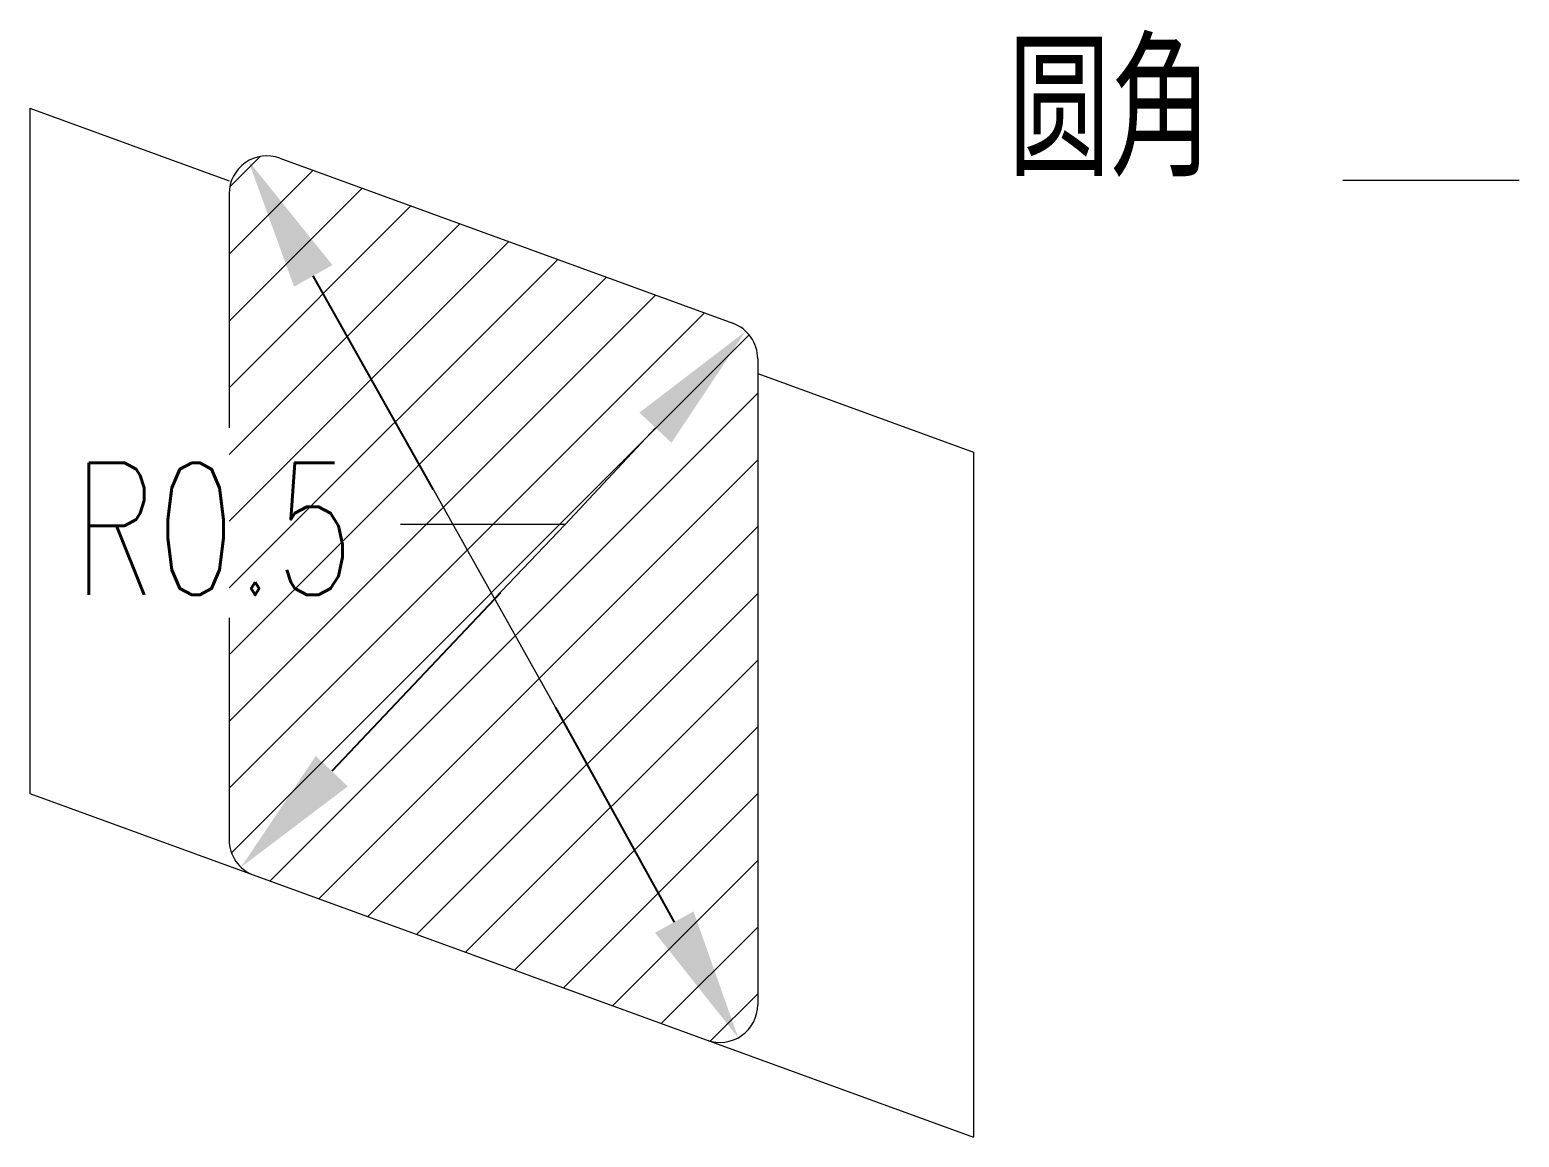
# Model space of a CAD drawing. Header units: inches. Extents: x -25 to 395, y -12 to 285.
# Drawn here: x 206.66 to 246.11, y 57.37 to 86.7 of the extents above; entities that cross this region are included whole.
import ezdxf

# ---------------------------------------------------------------- set-up
doc = ezdxf.new("R2010")
doc.units = ezdxf.units.IN
doc.header["$MEASUREMENT"] = 0
for name, color, linetype, lineweight in [('1轮廓实线层', 7, 'Continuous', 0), ('5剖面线层', 2, 'Continuous', 0), ('6文字层', 3, 'Continuous', 0), ('7标注层', 4, 'Continuous', 0), ('8符号标注层', 4, 'Continuous', 0)]:
    doc.layers.add(name, color=color, linetype=linetype, lineweight=lineweight)
doc.styles.add('HCTC', font='ROMANS.SHX', dxfattribs={"width": 0.7, "bigfont": 'INTECAD.SHX'})
doc.dimstyles.new('HCTC 0.5', dxfattribs={"dimtxt": 3.5, "dimasz": 3.5, "dimexe": 1.25, "dimexo": 0, "dimgap": 1.5, "dimtad": 1, "dimdec": 4, "dimlfac": 0.5, "dimdsep": 46, "dimtxsty": 'HCTC', "dimcen": 2.5, "dimclrd": 4, "dimclrt": 3, "dimadec": 0, "dimazin": 2, "dimtp": 0.1, "dimtm": 0.1, "dimtfac": 0.71, "dimtdec": 4, "dimtofl": 0, "dimtmove": 0, "dimatfit": 3, "dimfxl": 0, "dimarcsym": 0})

# ---------------------------------------------------------------- blocks, each defined once
blk = doc.blocks.new('*D3')
at = {"layer": '7标注层', "color": 4, "lineweight": -2}
blk.add_line((219.123, 71.788), (214.656, 67.066), dxfattribs=at)
at = {"layer": '7标注层', "color": 4}
blk.add_solid([(214.232, 67.467), (215.08, 66.665), (212.251, 64.524)], dxfattribs=at)
blk = doc.blocks.new('*D4')
at = {"layer": '7标注层', "color": 4, "lineweight": -2}
blk.add_line((220.58, 68.758), (223.727, 63.07), dxfattribs=at)
at = {"layer": '7标注层', "color": 4}
blk.add_solid([(223.217, 62.788), (224.238, 63.353), (225.422, 60.008)], dxfattribs=at)
blk = doc.blocks.new('*D5')
at = {"layer": '7标注层', "color": 4, "lineweight": -2}
blk.add_line((217.354, 74.522), (214.165, 80.185), dxfattribs=at)
at = {"layer": '7标注层', "color": 4}
blk.add_solid([(214.673, 80.472), (213.656, 79.899), (212.447, 83.235)], dxfattribs=at)
blk = doc.blocks.new('动叶12.5-56.7')
at = {"layer": '6文字层', "style": 'HCTC', "width": 0.7}
for tag, p in [('A', (95.812, 262.351)), ('RLE2', (194.233, 234.256)), ('RLE1', (228.745, 233.717)), ('AB1', (75.803, 226.239)), ('ALA', (101.091, 225.81)), ('AB', (121.971, 225.81)), ('RLE3', (228.879, 211.404)), ('RLE4', (194.002, 210.894)), ('AG0', (97.07, 201.439)), ('AB0', (121.126, 200.369)), ('DQ', (336.342, 187.944)), ('CF', (286.023, 155.943)), ('AM', (307.733, 144.756)), ('B', (134.167, 120.41)), ('RG0', (207.838, 78.704)), ('叶型号', (18.106, 52.531)), ('叶根轮槽图号', (23.697, 46.251)), ('ZA', (34.222, 20.661)), ('ZA1', (58.18, 20.661)), ('ZH', (15.311, 14.145)), ('PH', (41.853, 13.983)), ('QH', (64.072, 13.926))]:
    blk.add_attdef(tag, p, '', height=3.5, dxfattribs=at)
for tag, p, rotation in [('HLA0', (68.432, 215.959), 90), ('HLA', (134.933, 218.105), 90), ('HG0', (59.139, 208.592), 90), ('RG', (77.284, 205.033), 321.6719), ('HA', (50.168, 199.375), 90), ('HGA1', (133.998, 168.003), 90), ('HGA', (58.203, 167.255), 90), ('H3', (335.039, 165.196), 90), ('DA', (196.932, 136.57), 97.8538), ('DA1', (49.61, 133.62), 90), ('YH', (321.504, 107.326), 0.04), ('菱形角', (82.432, 92.798), 67.5636), ('LP2', (289.577, 97.584), 323.8251), ('LP1', (284.407, 90.987), 323.8251), ('YS', (60.795, 87.735), 64.4132), ('YD', (70.399, 86.571), 64.9628), ('安装角B', (309.908, 78.094), 30.0954), ('L', (298.871, 74.789), 323.0311), ('Q', (117.516, 64.079), 67.277), ('P', (127.679, 60.9), 67.277)]:
    blk.add_attdef(tag, p, '', height=3.5, rotation=rotation, dxfattribs=at)

msp = doc.modelspace()

# ---------------------------------------------------------------- hatches: boundary and pattern name
at = {"layer": '5剖面线层'}
h = msp.add_hatch(dxfattribs=at)
h.set_pattern_fill('ANSI31', color=256, scale=10, style=0)
h.set_pattern_definition([(45, (-8.405, -5.2345), (-0.8838835, 0.8838835), [])])
h.paths.add_polyline_path([(225.93788, 60.88272, -0.52056705), (224.59586, 59.94303), (212.59586, 64.31067, -0.31529879), (211.93788, 65.25036), (211.93788, 82.36356, -0.52071669), (213.28034, 83.30309), (225.28034, 78.92905, -0.31516936), (225.93788, 77.98952)])
h.paths.add_polyline_path([(207.49462, 70.98537), (216.71129, 70.98537), (216.71129, 76.23537), (207.49462, 76.23537)], flags=9)

# ---------------------------------------------------------------- linework, layer by layer
at = {"layer": '1轮廓实线层'}
for p, q in [((206.65671, 84.62897), (211.93788, 82.70396)), ((206.65671, 84.62897), (206.65671, 66.47234)), ((213.28034, 83.30309), (225.28034, 78.92905)), ((211.93788, 82.36356), (211.93788, 76.16013)), ((225.93788, 77.98952), (225.93788, 60.88272)), ((225.93788, 77.60091), (231.65671, 75.51638)), ((231.65671, 75.51638), (231.65671, 57.37308)), ((211.93788, 71.12891), (211.93788, 65.25036)), ((206.65671, 66.47234), (231.65671, 57.37308))]:
    msp.add_line(p, q, dxfattribs=at)
for centre, start, end in [((212.93788, 82.36356), 69.973019, 180), ((224.93788, 77.98952), 0, 69.973019), ((212.93788, 65.25036), 180, 250), ((224.93788, 60.88272), 250, 0)]:
    msp.add_arc(centre, 1, start, end, dxfattribs=at)
at = {"layer": '7标注层', "color": 4}
for p, q in [((220.84219, 73.60478), (223.22888, 76.16487)), ((216.47314, 73.61037), (220.83629, 73.61037))]:
    msp.add_line(p, q, dxfattribs=at)
msp.add_solid([(222.80313, 76.56364), (223.65463, 75.7661), (225.62148, 78.71938)], dxfattribs=at)

# ---------------------------------------------------------------- texts
at = {"layer": '8符号标注层', "color": 3, "style": 'HCTC', "width": 0.7}
msp.add_text('圆角', height=3.5, dxfattribs=at).set_placement((232.58288, 82.82686))

# ---------------------------------------------------------------- dimensions: what is measured, and where the dimension line sits
at = {"layer": '7标注层'}
for center, mpoint, picture, middle in [((212.93788, 82.36356), (212.44715, 83.23487), '*D5', (216.61835, 75.82872)), ((212.93788, 65.25036), (212.25061, 64.52396), '*D3', (218.09239, 70.69839)), ((224.93788, 60.88272), (225.42204, 60.00774), '*D4', (221.30664, 67.44504))]:
    dim = msp.add_radius_dim(center=center, mpoint=mpoint, text='  ', dimstyle='HCTC 0.5', override={"dimgap": 1.5, "dimtad": 1, "dimtih": 0, "dimtoh": 0, "dimdec": 4, "dimpost": '<>', "dimcen": 2.5, "dimse1": 0, "dimse2": 0, "dimsd1": 0, "dimsd2": 0, "dimtol": 0, "dimlim": 0, "dimtix": 0, "dimtofl": 0, "dimatfit": 3}, dxfattribs=at)
    dim.commit()
    dim.dimension.update_dxf_attribs({"geometry": picture, "text_midpoint": middle, "dimtype": 164})

# ---------------------------------------------------------------- next in the draw order: block references
at = {"layer": '6文字层'}
ref = msp.add_blockref('动叶12.5-56.7', (-0.04066, -6.96788), dxfattribs=at)
ref.add_attrib('RG0', 'R0.5', (207.79734, 71.73636), dxfattribs={"height": 3.5, "style": 'HCTC', "width": 0.7})

# ---------------------------------------------------------------- next in the draw order: linework, layer by layer
at = {"layer": '7标注层'}
for p, q in [((241.43895, 82.71808), (246.10898, 82.71808)), ((217.35444, 74.52175), (220.58039, 68.75751)), ((220.84219, 73.60478), (218.96741, 71.63963))]:
    msp.add_line(p, q, dxfattribs=at)

doc.saveas('drawing.dxf')
